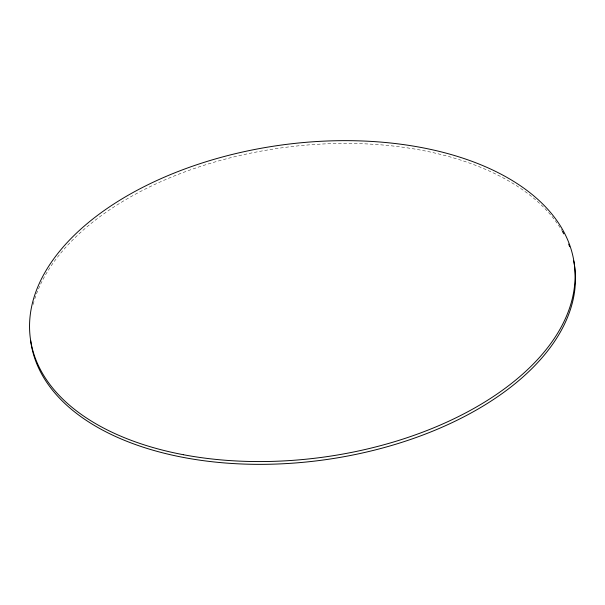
<?xml version="1.0" encoding="UTF-8"?>
<svg xmlns="http://www.w3.org/2000/svg" width="605" height="605" viewBox="0 0 605 605"><rect width="100%" height="100%" fill="white"/><g stroke="black" fill="none" stroke-linecap="round" stroke-linejoin="round"><path stroke-width="0.45" stroke-dasharray="3.02 2.27" d="M33.177 304.413A274.519 157.459 -7.9 0 1 34.508 299.777M34.795 298.855A274.519 157.459 -7.9 0 1 285.303 147.355A274.519 157.459 -7.9 0 1 561.879 230.52"/><path stroke-width="0.91" d="M573.729 260.959A274.519 157.459 -7.9 0 1 327.933 459.339A274.519 157.459 -7.9 0 1 30.636 340.532M562.363 231.352A274.519 157.459 -7.9 0 1 563.777 233.848M568.662 244.11A274.519 157.459 -7.9 0 1 569.683 246.734M183.375 454.718A274.519 157.459 -7.9 0 0 574.364 264.468A274.519 157.459 -7.9 0 0 149.178 184.139A274.519 157.459 -7.9 0 0 183.375 454.718"/></g></svg>
